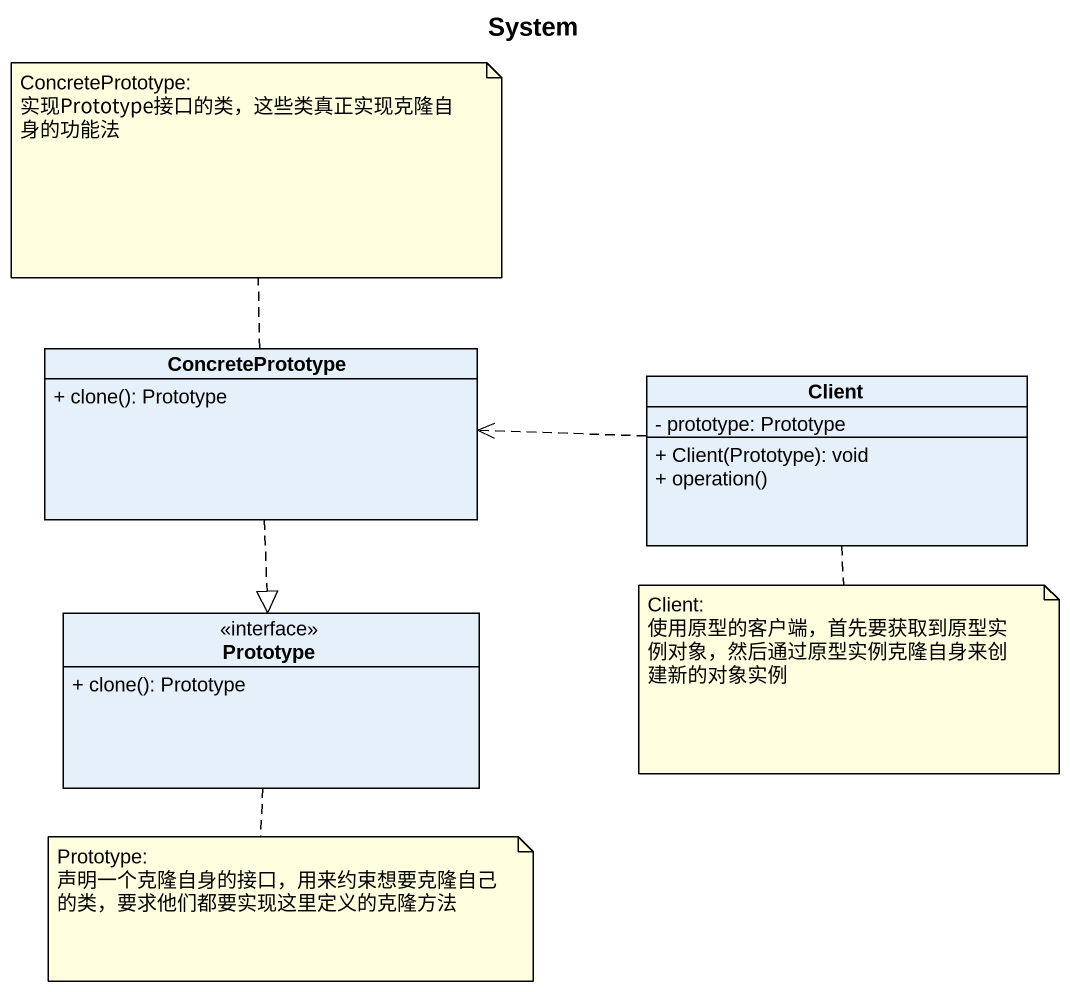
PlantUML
@startuml
title System
hide circle
hide empty members
skinparam classAttributeIconSize 0
class ConcretePrototype {
  + clone(): Prototype
}
class Client {
  - prototype: Prototype
  + Client(Prototype): void
  + operation()
}
class Prototype <<interface>> {
  + clone(): Prototype
}
ConcretePrototype ..|> Prototype
Client .left.> ConcretePrototype
note top of ConcretePrototype
  ConcretePrototype:
  实现Prototype接口的类，这些类真正实现克隆自身的功能法
end note
note bottom of Client
  Client:
  使用原型的客户端，首先要获取到原型实例对象，然后通过原型实例克隆自身来创建新的对象实例
end note
note bottom of Prototype
  Prototype:
  声明一个克隆自身的接口，用来约束想要克隆自己的类，要求他们都要实现这里定义的克隆方法
end note
@enduml
